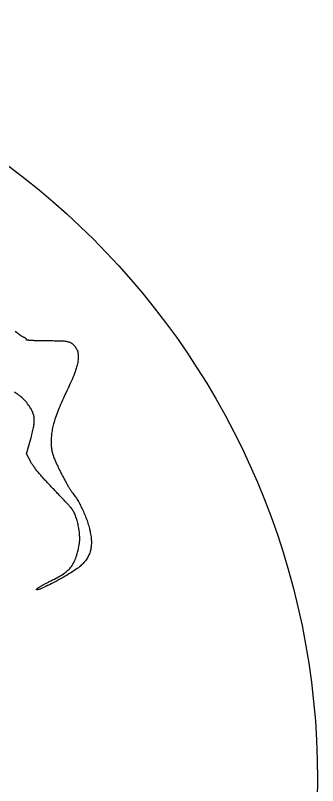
# Model space of a CAD drawing. Extents: x -25 to 25, y -25 to 25.
# Drawn here: x 15.13 to 25, y -0.2 to 25 of the extents above; entities that cross this region are included whole.
import ezdxf

# ---------------------------------------------------------------- set-up
doc = ezdxf.new("R2010")
doc.units = 0
doc.layers.add('CUT', color=1, linetype='CONTINUOUS')
doc.layers.add('MYON', color=7, linetype='CONTINUOUS')

msp = doc.modelspace()

# ---------------------------------------------------------------- linework, layer by layer
at = {"layer": 'CUT'}
msp.add_circle((0, 0), 25, dxfattribs=at)
at = {"layer": 'MYON'}
msp.add_lwpolyline([(15.127, 14.674), (15.165, 14.641), (15.201, 14.61), (15.236, 14.582), (15.267, 14.557), (15.296, 14.535), (15.322, 14.517), (15.344, 14.502), (15.363, 14.491), (15.378, 14.485), (15.384, 14.483), (15.391, 14.48), (15.397, 14.478), (15.403, 14.476), (15.409, 14.473), (15.415, 14.471), (15.42, 14.468), (15.426, 14.465), (15.431, 14.463), (15.436, 14.46), (15.44, 14.457), (15.445, 14.454), (15.449, 14.451), (15.453, 14.449), (15.457, 14.446), (15.46, 14.443), (15.463, 14.44), (15.466, 14.437), (15.469, 14.434), (15.471, 14.431), (15.473, 14.428), (15.475, 14.425), (15.477, 14.423), (15.478, 14.42), (15.479, 14.417), (15.479, 14.415), (15.479, 14.412), (15.479, 14.409), (15.479, 14.407), (15.478, 14.404), (15.477, 14.402), (15.476, 14.4), (15.478, 14.398), (15.481, 14.395), (15.487, 14.393), (15.494, 14.391), (15.503, 14.389), (15.514, 14.387), (15.526, 14.385), (15.541, 14.383), (15.556, 14.381), (15.574, 14.379), (15.593, 14.378), (15.613, 14.376), (15.634, 14.374), (15.658, 14.373), (15.682, 14.371), (15.708, 14.37), (15.734, 14.368), (15.762, 14.367), (15.791, 14.366), (15.822, 14.365), (15.853, 14.364), (15.885, 14.363), (15.918, 14.362), (15.952, 14.361), (15.987, 14.361), (16.022, 14.36), (16.058, 14.36), (16.095, 14.359), (16.133, 14.359), (16.171, 14.359), (16.233, 14.359), (16.292, 14.359), (16.348, 14.359), (16.4, 14.358), (16.449, 14.358), (16.495, 14.357), (16.538, 14.356), (16.578, 14.355), (16.615, 14.354), (16.65, 14.352), (16.683, 14.35), (16.713, 14.348), (16.741, 14.345), (16.767, 14.342), (16.792, 14.339), (16.814, 14.335), (16.835, 14.331), (16.855, 14.326), (16.873, 14.321), (16.89, 14.316), (16.906, 14.309), (16.921, 14.303), (16.935, 14.296), (16.948, 14.288), (16.961, 14.279), (16.974, 14.27), (16.986, 14.261), (16.999, 14.25), (17.011, 14.239), (17.023, 14.227), (17.036, 14.215), (17.059, 14.191), (17.079, 14.166), (17.098, 14.14), (17.115, 14.114), (17.13, 14.086), (17.144, 14.057), (17.155, 14.026), (17.165, 13.995), (17.172, 13.962), (17.178, 13.928), (17.182, 13.893), (17.184, 13.856), (17.184, 13.817), (17.182, 13.777), (17.179, 13.736), (17.173, 13.692), (17.166, 13.647), (17.156, 13.601), (17.145, 13.552), (17.131, 13.501), (17.116, 13.449), (17.099, 13.395), (17.079, 13.338), (17.058, 13.28), (17.035, 13.219), (17.01, 13.156), (16.982, 13.091), (16.953, 13.024), (16.922, 12.954), (16.889, 12.882), (16.853, 12.807), (16.813, 12.722), (16.774, 12.639), (16.737, 12.56), (16.702, 12.483), (16.669, 12.41), (16.637, 12.338), (16.607, 12.27), (16.579, 12.203), (16.552, 12.139), (16.527, 12.077), (16.503, 12.017), (16.481, 11.959), (16.46, 11.902), (16.441, 11.848), (16.423, 11.794), (16.407, 11.743), (16.392, 11.692), (16.378, 11.643), (16.365, 11.595), (16.354, 11.548), (16.344, 11.502), (16.335, 11.457), (16.327, 11.412), (16.32, 11.368), (16.314, 11.324), (16.309, 11.281), (16.305, 11.237), (16.302, 11.194), (16.3, 11.151), (16.299, 11.108), (16.298, 11.064), (16.298, 11.034), (16.299, 11.004), (16.299, 10.976), (16.301, 10.948), (16.302, 10.92), (16.304, 10.894), (16.306, 10.868), (16.309, 10.842), (16.313, 10.817), (16.316, 10.791), (16.321, 10.766), (16.326, 10.741), (16.332, 10.716), (16.338, 10.69), (16.345, 10.664), (16.353, 10.638), (16.361, 10.611), (16.37, 10.584), (16.38, 10.555), (16.391, 10.526), (16.403, 10.496), (16.416, 10.465), (16.429, 10.433), (16.444, 10.4), (16.459, 10.365), (16.476, 10.329), (16.494, 10.291), (16.512, 10.252), (16.532, 10.211), (16.553, 10.168), (16.575, 10.123), (16.59, 10.093), (16.605, 10.063), (16.62, 10.033), (16.635, 10.003), (16.651, 9.973), (16.666, 9.943), (16.682, 9.913), (16.697, 9.884), (16.713, 9.855), (16.728, 9.826), (16.743, 9.798), (16.758, 9.77), (16.774, 9.743), (16.788, 9.716), (16.803, 9.69), (16.817, 9.664), (16.832, 9.639), (16.846, 9.615), (16.859, 9.592), (16.872, 9.569), (16.885, 9.548), (16.898, 9.527), (16.91, 9.508), (16.921, 9.489), (16.932, 9.472), (16.943, 9.456), (16.953, 9.441), (16.962, 9.427), (16.971, 9.415), (16.979, 9.404), (16.987, 9.394), (17.009, 9.365), (17.032, 9.335), (17.055, 9.303), (17.077, 9.271), (17.1, 9.237), (17.122, 9.202), (17.145, 9.167), (17.167, 9.13), (17.189, 9.092), (17.21, 9.054), (17.231, 9.015), (17.252, 8.976), (17.273, 8.935), (17.293, 8.895), (17.313, 8.853), (17.333, 8.812), (17.352, 8.77), (17.371, 8.727), (17.389, 8.685), (17.406, 8.642), (17.423, 8.599), (17.44, 8.556), (17.456, 8.514), (17.471, 8.471), (17.485, 8.428), (17.499, 8.386), (17.512, 8.343), (17.524, 8.302), (17.536, 8.26), (17.547, 8.219), (17.556, 8.178), (17.568, 8.128), (17.578, 8.078), (17.587, 8.03), (17.594, 7.983), (17.6, 7.937), (17.605, 7.892), (17.609, 7.848), (17.611, 7.805), (17.612, 7.763), (17.612, 7.722), (17.61, 7.682), (17.607, 7.643), (17.603, 7.604), (17.597, 7.567), (17.59, 7.53), (17.581, 7.493), (17.572, 7.458), (17.56, 7.423), (17.548, 7.388), (17.533, 7.355), (17.518, 7.321), (17.501, 7.288), (17.483, 7.256), (17.463, 7.224), (17.442, 7.192), (17.419, 7.161), (17.395, 7.13), (17.369, 7.1), (17.342, 7.069), (17.313, 7.039), (17.283, 7.009), (17.257, 6.985), (17.225, 6.959), (17.188, 6.931), (17.146, 6.9), (17.1, 6.868), (17.05, 6.835), (16.996, 6.8), (16.939, 6.764), (16.88, 6.728), (16.818, 6.691), (16.755, 6.653), (16.691, 6.616), (16.625, 6.579), (16.56, 6.542), (16.494, 6.506), (16.429, 6.47), (16.365, 6.436), (16.302, 6.404), (16.241, 6.373), (16.183, 6.344), (16.127, 6.316), (16.074, 6.292), (16.025, 6.27), (15.98, 6.251), (15.94, 6.234), (15.905, 6.222), (15.875, 6.213), (15.851, 6.207), (15.833, 6.206), (15.822, 6.209), (15.818, 6.216), (15.818, 6.216), (15.819, 6.22), (15.821, 6.223), (15.824, 6.228), (15.828, 6.233), (15.834, 6.238), (15.84, 6.244), (15.848, 6.251), (15.857, 6.258), (15.867, 6.265), (15.878, 6.273), (15.89, 6.281), (15.903, 6.29), (15.917, 6.299), (15.931, 6.308), (15.947, 6.318), (15.963, 6.328), (15.98, 6.338), (15.998, 6.349), (16.017, 6.359), (16.036, 6.37), (16.056, 6.381), (16.076, 6.393), (16.097, 6.404), (16.119, 6.416), (16.141, 6.428), (16.164, 6.439), (16.187, 6.451), (16.21, 6.463), (16.234, 6.475), (16.259, 6.488), (16.283, 6.5), (16.346, 6.53), (16.405, 6.56), (16.461, 6.59), (16.515, 6.619), (16.565, 6.647), (16.613, 6.675), (16.658, 6.703), (16.7, 6.732), (16.74, 6.76), (16.778, 6.788), (16.813, 6.817), (16.847, 6.847), (16.878, 6.877), (16.907, 6.908), (16.935, 6.94), (16.961, 6.973), (16.985, 7.007), (17.008, 7.042), (17.029, 7.079), (17.049, 7.118), (17.068, 7.158), (17.086, 7.2), (17.103, 7.245), (17.119, 7.291), (17.134, 7.34), (17.148, 7.391), (17.162, 7.444), (17.176, 7.5), (17.189, 7.559), (17.202, 7.621), (17.214, 7.686), (17.22, 7.719), (17.224, 7.752), (17.227, 7.787), (17.23, 7.823), (17.231, 7.861), (17.231, 7.899), (17.231, 7.938), (17.229, 7.978), (17.227, 8.018), (17.223, 8.06), (17.219, 8.101), (17.214, 8.143), (17.208, 8.185), (17.201, 8.227), (17.194, 8.269), (17.186, 8.31), (17.177, 8.352), (17.167, 8.393), (17.157, 8.433), (17.146, 8.473), (17.135, 8.512), (17.123, 8.551), (17.11, 8.588), (17.097, 8.624), (17.083, 8.659), (17.068, 8.692), (17.054, 8.724), (17.038, 8.755), (17.022, 8.783), (17.006, 8.81), (16.99, 8.835), (16.984, 8.843), (16.977, 8.852), (16.968, 8.863), (16.958, 8.876), (16.947, 8.889), (16.934, 8.904), (16.92, 8.92), (16.905, 8.937), (16.889, 8.956), (16.871, 8.975), (16.853, 8.996), (16.833, 9.017), (16.813, 9.04), (16.791, 9.063), (16.769, 9.087), (16.746, 9.112), (16.722, 9.138), (16.698, 9.164), (16.672, 9.191), (16.646, 9.219), (16.62, 9.247), (16.593, 9.276), (16.565, 9.305), (16.537, 9.334), (16.509, 9.364), (16.48, 9.394), (16.451, 9.424), (16.421, 9.455), (16.392, 9.485), (16.362, 9.516), (16.332, 9.547), (16.302, 9.578), (16.272, 9.609), (16.242, 9.64), (16.212, 9.672), (16.183, 9.704), (16.153, 9.736), (16.124, 9.768), (16.095, 9.8), (16.067, 9.832), (16.039, 9.863), (16.011, 9.895), (15.984, 9.926), (15.958, 9.957), (15.932, 9.988), (15.906, 10.018), (15.882, 10.047), (15.858, 10.077), (15.835, 10.105), (15.813, 10.133), (15.792, 10.16), (15.771, 10.186), (15.752, 10.211), (15.734, 10.236), (15.717, 10.259), (15.701, 10.282), (15.686, 10.303), (15.673, 10.323), (15.661, 10.342), (15.65, 10.36), (15.64, 10.376), (15.632, 10.391), (15.496, 10.658), (15.625, 11.119), (15.641, 11.176), (15.656, 11.231), (15.67, 11.283), (15.682, 11.333), (15.694, 11.381), (15.704, 11.427), (15.713, 11.471), (15.721, 11.513), (15.728, 11.554), (15.734, 11.592), (15.739, 11.63), (15.742, 11.665), (15.745, 11.7), (15.746, 11.733), (15.746, 11.765), (15.745, 11.796), (15.743, 11.826), (15.739, 11.856), (15.735, 11.884), (15.729, 11.912), (15.722, 11.94), (15.714, 11.967), (15.705, 11.994), (15.695, 12.021), (15.683, 12.047), (15.67, 12.074), (15.656, 12.101), (15.641, 12.128), (15.625, 12.155), (15.607, 12.183), (15.588, 12.211), (15.559, 12.252), (15.53, 12.292), (15.5, 12.331), (15.469, 12.368), (15.437, 12.404), (15.405, 12.438), (15.371, 12.472), (15.337, 12.503), (15.301, 12.534), (15.264, 12.564), (15.226, 12.592), (15.187, 12.619), (15.146, 12.645), (15.103, 12.671)], dxfattribs=at)

doc.saveas('drawing.dxf')
